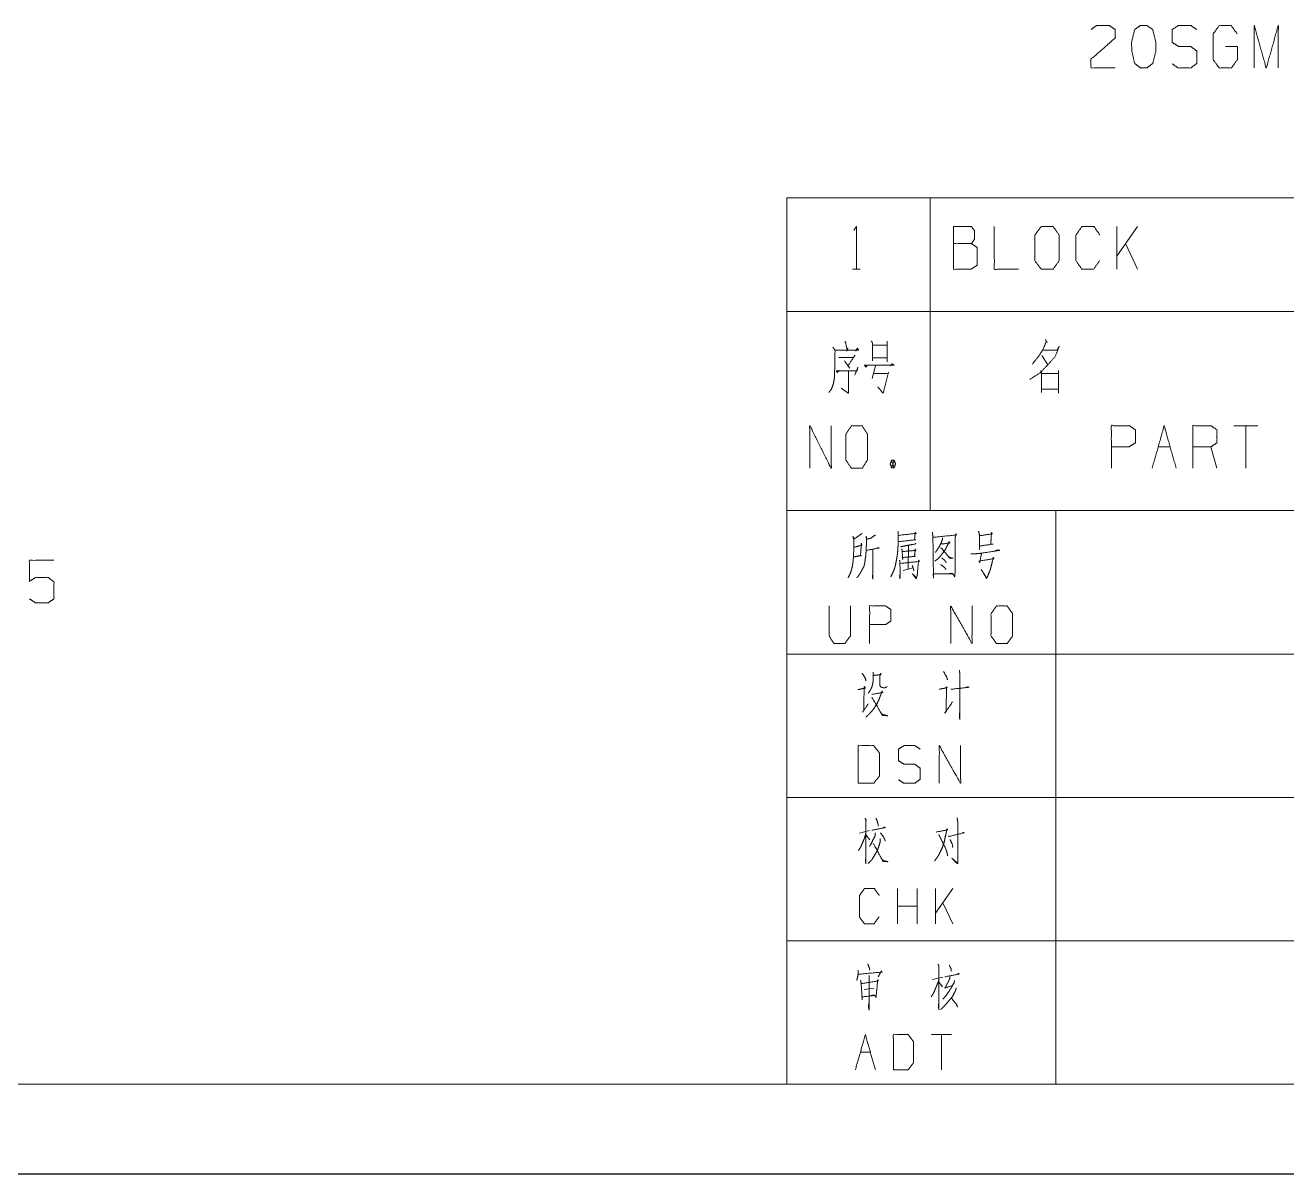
# Model space of a CAD drawing. Header units: millimetres. Extents: x 2210 to 79821, y -19430 to 2344.
# Drawn here: x 10201.9 to 10272.3, y 1492.8 to 1556.9 of the extents above; entities that cross this region are included whole.
import ezdxf

# ---------------------------------------------------------------- set-up
doc = ezdxf.new("R2010")
doc.units = ezdxf.units.MM
doc.layers.add('101', color=7, linetype='Continuous', true_color=0xffffff)

msp = doc.modelspace()

# ---------------------------------------------------------------- linework, layer by layer
msp.add_line((2209.782, 1492.822), (13049.157, 1492.822))
at = {"layer": '101', "color": 72, "linetype": 'Continuous', "lineweight": 18}
for p, q in [((10244.385, 1547.284), (10252.385, 1547.284)), ((10244.385, 1547.284), (10244.385, 1540.934)), ((10252.385, 1547.284), (10252.385, 1540.934)), ((10252.385, 1547.284), (10292.385, 1547.284)), ((10263.956, 1545.672), (10262.79, 1544.022)), ((10262.79, 1543.297), (10262.79, 1545.672)), ((10263.956, 1543.297), (10263.285, 1544.722)), ((10248.054, 1543.297), (10248.478, 1543.297)), ((10244.385, 1540.934), (10244.385, 1529.822)), ((10244.385, 1540.934), (10252.385, 1540.934)), ((10252.385, 1540.934), (10292.385, 1540.934)), ((10252.385, 1540.934), (10252.385, 1529.822)), ((10249.145, 1539.047), (10249.961, 1539.047)), ((10249.976, 1539.272), (10249.976, 1538.122)), ((10249.145, 1538.347), (10249.961, 1538.347)), ((10258.616, 1538.472), (10258.934, 1537.997)), ((10249.333, 1537.897), (10249.145, 1537.197)), ((10249.192, 1537.472), (10249.976, 1537.472)), ((10270.663, 1534.559), (10269.32, 1534.559)), ((10269.992, 1534.559), (10269.992, 1532.184)), ((10265.103, 1533.384), (10265.775, 1533.384)), ((10268.387, 1532.184), (10268.051, 1533.384)), ((10250.23, 1532.634), (10250.372, 1532.209)), ((10244.385, 1529.822), (10252.385, 1529.822)), ((10252.385, 1529.822), (10292.385, 1529.822)), ((10251.177, 1527.869), (10251.161, 1526.567)), ((10250.88, 1526.478), (10251.427, 1526.633)), ((10249.001, 1511.972), (10248.445, 1511.827)), ((10248.811, 1511.723), (10249.016, 1511.454)), ((10250.552, 1506.766), (10250.552, 1508.732)), ((10251.664, 1506.766), (10251.664, 1508.732)), ((10253.64, 1508.732), (10252.674, 1507.366)), ((10252.674, 1506.766), (10252.674, 1508.732)), ((10251.664, 1507.759), (10250.552, 1507.759)), ((10253.64, 1506.766), (10253.083, 1507.946)), ((10253.08, 1503.786), (10252.509, 1503.662)), ((10248.705, 1503.103), (10249.232, 1503.186)), ((10252.875, 1503.496), (10253.065, 1503.248)), ((10253.563, 1500.588), (10252.451, 1500.588)), ((10253.007, 1500.588), (10253.007, 1498.621)), ((10248.486, 1499.615), (10249.042, 1499.615))]:
    msp.add_line(p, q, dxfattribs=at)
at = {"layer": '101', "color": 133, "linetype": 'Continuous', "lineweight": 18}
for p, q in [((10244.385, 1529.822), (10424.385, 1529.822)), ((10244.385, 1529.822), (10244.385, 1497.822)), ((10259.385, 1529.822), (10259.385, 1497.822)), ((10244.385, 1521.822), (10424.385, 1521.822)), ((10244.385, 1513.822), (10294.385, 1513.822)), ((10244.385, 1505.822), (10294.385, 1505.822)), ((10034.385, 1497.822), (10424.385, 1497.822)), ((10244.385, 1497.822), (10424.385, 1497.822)), ((10009.385, 1492.822), (10429.385, 1492.822))]:
    msp.add_line(p, q, dxfattribs=at)
at = {"layer": '101', "color": 72, "linetype": 'Continuous', "lineweight": 18}
for points, knots in [([(10261.358, 1556.671), (10261.676, 1556.896), (10262.365, 1556.896), (10262.701, 1556.671), (10262.701, 1556.196), (10261.34, 1554.996), (10261.358, 1554.521), (10262.701, 1554.521)], [0, 0, 0.069694, 0.192979, 0.265274, 0.350227, 0.67474, 0.759752, 1, 1]), ([(10264.465, 1554.521), (10264.801, 1554.771), (10264.977, 1555.471), (10264.977, 1555.946), (10264.801, 1556.671), (10264.465, 1556.896), (10264.129, 1556.896), (10263.793, 1556.671), (10263.617, 1555.946), (10263.634, 1555.471), (10263.793, 1554.771), (10264.129, 1554.521), (10264.465, 1554.521)], [0, 0, 0.067527, 0.183972, 0.260585, 0.380944, 0.446143, 0.500306, 0.565506, 0.685865, 0.76253, 0.87831, 0.945837, 1, 1]), ([(10265.893, 1554.746), (10266.229, 1554.521), (10266.918, 1554.521), (10267.254, 1554.771), (10267.254, 1555.471), (10266.918, 1555.721), (10266.246, 1555.721), (10265.893, 1555.946), (10265.893, 1556.671), (10266.246, 1556.896), (10266.918, 1556.896), (10267.254, 1556.671)], [0, 0, 0.068034, 0.184053, 0.254519, 0.372335, 0.442801, 0.555845, 0.62637, 0.748394, 0.818919, 0.931963, 1, 1]), ([(10268.859, 1555.721), (10269.53, 1555.721), (10269.53, 1554.996), (10269.195, 1554.521), (10268.505, 1554.521), (10268.169, 1554.996), (10268.169, 1556.421), (10268.523, 1556.896), (10269.177, 1556.896), (10269.513, 1556.421)], [0, 0, 0.103295, 0.214795, 0.30426, 0.410276, 0.499741, 0.718896, 0.809957, 0.910534, 1, 1]), ([(10270.464, 1554.521), (10270.464, 1556.896), (10271.135, 1554.521), (10271.807, 1556.896), (10271.807, 1554.521)], [0, 0, 0.245192, 0.5, 0.754808, 1, 1]), ([(10248.124, 1545.472), (10248.266, 1545.672), (10248.266, 1543.297)], [0, 0, 0.093491, 1, 1]), ([(10253.684, 1544.722), (10253.684, 1545.672), (10254.691, 1545.672), (10254.85, 1545.447), (10254.85, 1544.972), (10254.691, 1544.722), (10253.684, 1544.722), (10253.684, 1543.297), (10254.674, 1543.297), (10255.009, 1543.522), (10255.009, 1544.497), (10254.691, 1544.722)], [0, 0, 0.115917, 0.238846, 0.272468, 0.330427, 0.366584, 0.489512, 0.663388, 0.78416, 0.833484, 0.952452, 1, 1]), ([(10255.96, 1545.672), (10255.96, 1543.297), (10257.304, 1543.297)], [0, 0, 0.638733, 1, 1]), ([(10258.573, 1543.297), (10259.244, 1543.297), (10259.58, 1543.772), (10259.58, 1545.197), (10259.244, 1545.672), (10258.573, 1545.672), (10258.219, 1545.197), (10258.219, 1543.772), (10258.573, 1543.297)], [0, 0, 0.102684, 0.191619, 0.409477, 0.498411, 0.601095, 0.691619, 0.909477, 1, 1]), ([(10261.839, 1543.772), (10261.503, 1543.297), (10260.849, 1543.297), (10260.513, 1543.772), (10260.513, 1545.197), (10260.849, 1545.672), (10261.521, 1545.672), (10261.856, 1545.197)], [0, 0, 0.11457, 0.243368, 0.357935, 0.638584, 0.753151, 0.88543, 1, 1]), ([(10246.948, 1538.947), (10247.073, 1538.772), (10247.042, 1537.272), (10246.979, 1536.897), (10246.869, 1536.597), (10246.728, 1536.422)], [0, 0, 0.081566, 0.649824, 0.793832, 0.914832, 1, 1]), ([(10247.638, 1539.272), (10247.748, 1538.822), (10247.779, 1538.897), (10247.732, 1538.722)], [0, 0, 0.638265, 0.750293, 1, 1]), ([(10249.082, 1539.297), (10249.16, 1539.197), (10249.16, 1538.172)], [0, 0, 0.110318, 1, 1]), ([(10258.704, 1538.772), (10259.464, 1538.772), (10259.588, 1538.997), (10259.358, 1538.422), (10258.934, 1537.947), (10258.528, 1537.522), (10257.944, 1537.147)], [0, 0, 0.213824, 0.286066, 0.460275, 0.639447, 0.80491, 1, 1]), ([(10258.81, 1539.372), (10258.916, 1539.197), (10258.863, 1539.272), (10258.669, 1538.797), (10258.439, 1538.447), (10258.086, 1537.997)], [0, 0, 0.113643, 0.164652, 0.449685, 0.682203, 1, 1]), ([(10247.089, 1538.772), (10248.391, 1538.772), (10248.313, 1538.897), (10248.234, 1538.722)], [0, 0, 0.79327, 0.883171, 1, 1]), ([(10247.277, 1538.372), (10248.093, 1538.372), (10248.187, 1538.497), (10247.795, 1537.897), (10247.889, 1537.772), (10247.607, 1538.172)], [0, 0, 0.349352, 0.41636, 0.723317, 0.790325, 1, 1]), ([(10247.293, 1537.647), (10247.199, 1537.522), (10247.152, 1537.622), (10248.297, 1537.622), (10248.344, 1537.822), (10248.172, 1537.372)], [0, 0, 0.074524, 0.127161, 0.67261, 0.770465, 1, 1]), ([(10247.826, 1537.647), (10247.826, 1536.372), (10247.419, 1536.647)], [0, 0, 0.721581, 1, 1]), ([(10248.847, 1537.897), (10248.8, 1537.822), (10248.705, 1537.947), (10250.353, 1537.947), (10250.259, 1538.022), (10250.149, 1537.897)], [0, 0, 0.040633, 0.112439, 0.86841, 0.923643, 1, 1]), ([(10250.055, 1537.547), (10249.757, 1536.372), (10249.458, 1536.722)], [0, 0, 0.725031, 1, 1]), ([(10258.545, 1537.622), (10258.598, 1537.547), (10258.598, 1536.422), (10258.598, 1536.597), (10259.535, 1536.597), (10259.535, 1536.372), (10259.535, 1537.647), (10259.535, 1537.472), (10258.634, 1537.472)], [0, 0, 0.018725, 0.248079, 0.283757, 0.474741, 0.520613, 0.780549, 0.816226, 1, 1]), ([(10245.664, 1532.184), (10245.664, 1534.559), (10246.857, 1532.184), (10246.857, 1534.559)], [0, 0, 0.320621, 0.679379, 1, 1]), ([(10247.987, 1532.184), (10248.583, 1532.184), (10248.881, 1532.659), (10248.881, 1534.084), (10248.583, 1534.559), (10247.987, 1534.559), (10247.673, 1534.084), (10247.673, 1532.659), (10247.987, 1532.184)], [0, 0, 0.094594, 0.183574, 0.409674, 0.498654, 0.593248, 0.683574, 0.909674, 1, 1]), ([(10262.491, 1532.184), (10262.491, 1534.559), (10263.498, 1534.559), (10263.834, 1534.334), (10263.834, 1533.609), (10263.48, 1533.384), (10262.491, 1533.384)], [0, 0, 0.401146, 0.571314, 0.639588, 0.762043, 0.832817, 1, 1]), ([(10267.044, 1532.184), (10267.044, 1534.559), (10268.051, 1534.559), (10268.387, 1534.334), (10268.387, 1533.609), (10268.051, 1533.384), (10267.044, 1533.384)], [0, 0, 0.400952, 0.571034, 0.639278, 0.761674, 0.829918, 1, 1]), ([(10250.23, 1532.209), (10250.372, 1532.209), (10250.45, 1532.434), (10250.372, 1532.634), (10250.23, 1532.634), (10250.152, 1532.434), (10250.23, 1532.209), (10250.372, 1532.634)], [0, 0, 0.086283, 0.23189, 0.363169, 0.449452, 0.580731, 0.726338, 1, 1]), ([(10248.586, 1528.554), (10248.524, 1528.51), (10248.102, 1528.223), (10248.071, 1528.399), (10248.118, 1528.223), (10248.118, 1527.649), (10248.102, 1527.295), (10248.086, 1527.052), (10248.055, 1526.81), (10248.008, 1526.589), (10247.946, 1526.368), (10247.868, 1526.213), (10247.805, 1526.081)], [0, 0, 0.024363, 0.186803, 0.243942, 0.302154, 0.485023, 0.597668, 0.675195, 0.753199, 0.825098, 0.898191, 0.953346, 1, 1]), ([(10249.32, 1528.466), (10249.07, 1528.289), (10248.836, 1528.223), (10248.805, 1528.399), (10248.836, 1528.134), (10248.82, 1527.869), (10248.805, 1527.582), (10248.789, 1527.34), (10248.758, 1527.119), (10248.727, 1526.876), (10248.68, 1526.699), (10248.602, 1526.567), (10248.524, 1526.412), (10248.446, 1526.28), (10248.367, 1526.169), (10248.289, 1526.081)], [0, 0, 0.096323, 0.172941, 0.229419, 0.31342, 0.396988, 0.487497, 0.564126, 0.634338, 0.711439, 0.768976, 0.817389, 0.871907, 0.92032, 0.962889, 1, 1]), ([(10250.584, 1528.664), (10250.599, 1528.466), (10250.599, 1528.112), (10250.584, 1527.781), (10250.568, 1527.56), (10250.537, 1527.273), (10250.49, 1527.03), (10250.443, 1526.765), (10250.381, 1526.567), (10250.303, 1526.368), (10250.178, 1526.125)], [0, 0, 0.076501, 0.212087, 0.339339, 0.424292, 0.535104, 0.630036, 0.733301, 0.813244, 0.895184, 1, 1]), ([(10250.63, 1528.443), (10251.598, 1528.554), (10251.551, 1528.598), (10251.505, 1528.201), (10251.583, 1528.201), (10250.615, 1528.09)], [0, 0, 0.39108, 0.416924, 0.577585, 0.60892, 1, 1]), ([(10252.503, 1528.62), (10252.534, 1528.333), (10252.566, 1526.059), (10252.55, 1526.302), (10253.658, 1526.302), (10253.58, 1526.324), (10253.424, 1526.302)], [0, 0, 0.069512, 0.617083, 0.675676, 0.942511, 0.962039, 1, 1]), ([(10252.55, 1528.333), (10253.861, 1528.466), (10253.814, 1528.532), (10253.783, 1528.333), (10253.768, 1526.346), (10253.752, 1526.125), (10253.643, 1526.302)], [0, 0, 0.32813, 0.348326, 0.398409, 0.893176, 0.948286, 1, 1]), ([(10255.078, 1528.686), (10255.141, 1528.421), (10255.141, 1527.649), (10255.141, 1527.847), (10255.89, 1527.958), (10255.765, 1527.958), (10255.796, 1528.51), (10255.812, 1528.598), (10255.843, 1528.532), (10255.734, 1528.51), (10255.141, 1528.421)], [0, 0, 0.076615, 0.294118, 0.350048, 0.563217, 0.598361, 0.753969, 0.779212, 0.799823, 0.831203, 1, 1]), ([(10248.149, 1527.229), (10248.18, 1527.251), (10248.539, 1527.317), (10248.492, 1527.295), (10248.539, 1527.98), (10248.57, 1527.891), (10248.133, 1527.781)], [0, 0, 0.022681, 0.239273, 0.269981, 0.676983, 0.732557, 1, 1]), ([(10248.82, 1527.604), (10249.523, 1527.737), (10249.476, 1527.759), (10249.398, 1527.715)], [0, 0, 0.834819, 0.895271, 1, 1]), ([(10251.583, 1528.002), (10251.536, 1527.958), (10251.146, 1527.891), (10250.927, 1527.847), (10250.724, 1527.803)], [0, 0, 0.07226, 0.516589, 0.766867, 1, 1]), ([(10250.802, 1527.693), (10250.818, 1527.538), (10250.849, 1527.097), (10250.833, 1527.207), (10251.567, 1527.273), (10251.505, 1527.273), (10251.551, 1527.671), (10251.583, 1527.604), (10250.818, 1527.538)], [0, 0, 0.056492, 0.217482, 0.258029, 0.525926, 0.548635, 0.694164, 0.720796, 1, 1]), ([(10252.987, 1527.98), (10253.049, 1527.958), (10253.487, 1528.024), (10253.44, 1528.09), (10253.237, 1527.671), (10253.081, 1527.45), (10252.94, 1527.273), (10252.8, 1527.119), (10252.644, 1527.008)], [0, 0, 0.033928, 0.260451, 0.302015, 0.540804, 0.679359, 0.795007, 0.902031, 1, 1]), ([(10253.065, 1528.311), (10253.065, 1528.201), (10252.925, 1527.869), (10252.753, 1527.604), (10252.675, 1527.494)], [0, 0, 0.119857, 0.510439, 0.853216, 1, 1]), ([(10252.956, 1527.737), (10253.003, 1527.737), (10253.487, 1527.163), (10253.658, 1527.163), (10253.487, 1527.207), (10253.409, 1527.251)], [0, 0, 0.037884, 0.645156, 0.784053, 0.927468, 1, 1]), ([(10202.123, 1524.9), (10202.459, 1524.675), (10203.148, 1524.675), (10203.484, 1524.9), (10203.484, 1525.85), (10203.148, 1526.1), (10202.459, 1526.1), (10202.123, 1525.875), (10202.123, 1527.05), (10203.484, 1527.05)], [0, 0, 0.062227, 0.168345, 0.230571, 0.376816, 0.441264, 0.547382, 0.609609, 0.79049, 1, 1]), ([(10249.179, 1527.649), (10249.179, 1526.015), (10249.164, 1526.125), (10249.179, 1526.302)], [0, 0, 0.849785, 0.907773, 1, 1]), ([(10250.677, 1527.052), (10250.693, 1526.854), (10250.708, 1526.346), (10250.693, 1526.015), (10250.677, 1526.103), (10250.708, 1526.324)], [0, 0, 0.147471, 0.523365, 0.768668, 0.835023, 1, 1]), ([(10250.708, 1526.876), (10251.77, 1526.986), (10251.739, 1527.052), (10251.723, 1526.942), (10251.676, 1526.434), (10251.661, 1526.235), (10251.598, 1526.015), (10251.395, 1526.302), (10251.614, 1526.081)], [0, 0, 0.374083, 0.399749, 0.43883, 0.61759, 0.687459, 0.767887, 0.891105, 1, 1]), ([(10253.034, 1527.185), (10253.206, 1527.03), (10253.284, 1526.92)], [0, 0, 0.630834, 1, 1]), ([(10254.657, 1527.406), (10254.86, 1527.406), (10255.266, 1527.45), (10256.265, 1527.604), (10256.155, 1527.627), (10255.999, 1527.582)], [0, 0, 0.107045, 0.322389, 0.855631, 0.914429, 1, 1]), ([(10255.25, 1527.45), (10255.141, 1526.92), (10255.11, 1527.008), (10255.937, 1527.141), (10255.89, 1527.229), (10255.89, 1527.141), (10255.796, 1526.765), (10255.734, 1526.523), (10255.656, 1526.324), (10255.593, 1526.169), (10255.547, 1526.059), (10255.515, 1526.037), (10255.234, 1526.545), (10255.531, 1526.081)], [0, 0, 0.136367, 0.159976, 0.371153, 0.396349, 0.418608, 0.516111, 0.579315, 0.633124, 0.675136, 0.705359, 0.714999, 0.861275, 1, 1]), ([(10251.38, 1526.765), (10251.442, 1526.589), (10251.473, 1526.456)], [0, 0, 0.579215, 1, 1]), ([(10252.971, 1526.81), (10253.174, 1526.655), (10253.268, 1526.545)], [0, 0, 0.637944, 1, 1]), ([(10246.741, 1524.502), (10246.741, 1522.824), (10247.022, 1522.405), (10247.616, 1522.405), (10247.928, 1522.824), (10247.928, 1524.502)], [0, 0, 0.33715, 0.438599, 0.557782, 0.66285, 1, 1]), ([(10249.004, 1522.405), (10249.004, 1524.502), (10249.894, 1524.502), (10250.191, 1524.303), (10250.191, 1523.663), (10249.878, 1523.464), (10249.004, 1523.464)], [0, 0, 0.401145, 0.571312, 0.639588, 0.762043, 0.832818, 1, 1]), ([(10253.53, 1522.405), (10253.53, 1524.502), (10254.717, 1522.405), (10254.717, 1524.502)], [0, 0, 0.317575, 0.682425, 1, 1]), ([(10256.09, 1522.405), (10256.683, 1522.405), (10256.98, 1522.824), (10256.98, 1524.083), (10256.683, 1524.502), (10256.09, 1524.502), (10255.778, 1524.083), (10255.778, 1522.824), (10256.09, 1522.405)], [0, 0, 0.102684, 0.19162, 0.409478, 0.498414, 0.601098, 0.69162, 0.909478, 1, 1]), ([(10248.583, 1520.761), (10248.771, 1520.452), (10248.802, 1520.32)], [0, 0, 0.726452, 1, 1]), ([(10249.192, 1520.805), (10249.208, 1520.607), (10249.208, 1520.386), (10249.177, 1520.187), (10249.13, 1519.988), (10249.067, 1519.856), (10249.005, 1519.745), (10248.927, 1519.635)], [0, 0, 0.161539, 0.340478, 0.503498, 0.668955, 0.787647, 0.890428, 1, 1]), ([(10249.223, 1520.629), (10249.645, 1520.673), (10249.614, 1520.739), (10249.567, 1520.562), (10249.567, 1520.408), (10249.567, 1520.121), (10249.582, 1520.055), (10249.614, 1519.988), (10249.676, 1519.966), (10249.754, 1519.944), (10249.863, 1519.944), (10249.926, 1519.966), (10249.973, 1520.01)], [0, 0, 0.256861, 0.301243, 0.412007, 0.505689, 0.679669, 0.720918, 0.765306, 0.805452, 0.854617, 0.920845, 0.960991, 1, 1]), ([(10253.125, 1520.849), (10253.312, 1520.518), (10253.343, 1520.386)], [0, 0, 0.736529, 1, 1]), ([(10254.015, 1520.916), (10254.03, 1520.761), (10254.03, 1518.178), (10254.015, 1518.354), (10254.03, 1518.575)], [0, 0, 0.049515, 0.872926, 0.929447, 1, 1]), ([(10248.349, 1519.834), (10248.771, 1519.922), (10248.708, 1520.01), (10248.693, 1519.834), (10248.677, 1518.664), (10248.599, 1518.575), (10248.927, 1519.039)], [0, 0, 0.167422, 0.209474, 0.278414, 0.733408, 0.779231, 1, 1]), ([(10252.891, 1519.856), (10253.328, 1519.944), (10253.297, 1519.988), (10253.265, 1518.619), (10253.203, 1518.531), (10253.624, 1519.149)], [0, 0, 0.163595, 0.183435, 0.685805, 0.725489, 1, 1]), ([(10253.531, 1519.856), (10254.545, 1519.966), (10254.483, 1519.988), (10254.358, 1519.944)], [0, 0, 0.837047, 0.891364, 1, 1]), ([(10249.13, 1519.569), (10249.739, 1519.679), (10249.692, 1519.745), (10249.551, 1519.348), (10249.473, 1519.171), (10249.395, 1519.017), (10249.27, 1518.818), (10249.13, 1518.641), (10248.989, 1518.487), (10248.88, 1518.377), (10248.786, 1518.31)], [0, 0, 0.254941, 0.288363, 0.462053, 0.541623, 0.612966, 0.709673, 0.80267, 0.888733, 0.952733, 1, 1]), ([(10249.114, 1519.37), (10249.145, 1519.37), (10249.723, 1518.399), (10250.02, 1518.377), (10249.723, 1518.443), (10249.645, 1518.531)], [0, 0, 0.016597, 0.617583, 0.775731, 0.937327, 1, 1]), ([(10248.365, 1514.612), (10249.239, 1514.612), (10249.551, 1515.031), (10249.551, 1516.29), (10249.239, 1516.709), (10248.365, 1516.709), (10248.365, 1514.612)], [0, 0, 0.142136, 0.227161, 0.43179, 0.516816, 0.658952, 1, 1]), ([(10250.612, 1514.811), (10250.909, 1514.612), (10251.518, 1514.612), (10251.814, 1514.833), (10251.814, 1515.451), (10251.518, 1515.672), (10250.924, 1515.672), (10250.612, 1515.87), (10250.612, 1516.511), (10250.924, 1516.709), (10251.518, 1516.709), (10251.814, 1516.511)], [0, 0, 0.068036, 0.184055, 0.254519, 0.372335, 0.4428, 0.555844, 0.62637, 0.748394, 0.81892, 0.931964, 1, 1]), ([(10252.891, 1514.612), (10252.891, 1516.709), (10254.077, 1514.612), (10254.077, 1516.709)], [0, 0, 0.317575, 0.682425, 1, 1]), ([(10248.753, 1512.655), (10248.826, 1512.531), (10248.796, 1512.572), (10248.796, 1510.13), (10248.767, 1510.274), (10248.796, 1510.481)], [0, 0, 0.048142, 0.065074, 0.880813, 0.930182, 1, 1]), ([(10249.353, 1512.655), (10249.44, 1512.469), (10249.47, 1512.344), (10249.47, 1512.22)], [0, 0, 0.449924, 0.728677, 1, 1]), ([(10253.888, 1512.676), (10253.918, 1512.448), (10253.918, 1510.875), (10253.932, 1510.357), (10253.918, 1510.15), (10253.903, 1510.109), (10253.581, 1510.44), (10253.903, 1510.15)], [0, 0, 0.066217, 0.519982, 0.669307, 0.729162, 0.741827, 0.875056, 1, 1]), ([(10248.796, 1511.827), (10248.709, 1511.537), (10248.606, 1511.289), (10248.504, 1511.061), (10248.387, 1510.854)], [0, 0, 0.285939, 0.539663, 0.775435, 1, 1]), ([(10249.587, 1511.537), (10249.601, 1511.372), (10249.514, 1511.082), (10249.426, 1510.854), (10249.323, 1510.668), (10249.148, 1510.378), (10249.045, 1510.254), (10248.914, 1510.13)], [0, 0, 0.103476, 0.291956, 0.443856, 0.576191, 0.787107, 0.887318, 1, 1]), ([(10249.323, 1511.848), (10249.309, 1511.682), (10249.162, 1511.392), (10249.06, 1511.185), (10249.001, 1511.102)], [0, 0, 0.201933, 0.596284, 0.876828, 1, 1]), ([(10249.133, 1511.993), (10249.879, 1512.137), (10249.821, 1512.158), (10249.748, 1512.117)], [0, 0, 0.838754, 0.907252, 1, 1]), ([(10249.601, 1511.848), (10249.777, 1511.62), (10249.821, 1511.516), (10249.879, 1511.392)], [0, 0, 0.535199, 0.744449, 1, 1]), ([(10252.718, 1511.889), (10253.362, 1512.013), (10253.318, 1512.075), (10253.274, 1511.827), (10253.215, 1511.579), (10253.157, 1511.309), (10253.04, 1510.978), (10252.908, 1510.709), (10252.893, 1510.668), (10252.776, 1510.481), (10252.63, 1510.274)], [0, 0, 0.244428, 0.272774, 0.366789, 0.461906, 0.564547, 0.695473, 0.807142, 0.823507, 0.905515, 1, 1]), ([(10252.864, 1511.744), (10253.259, 1510.937), (10253.332, 1510.709), (10253.347, 1510.564)], [0, 0, 0.70022, 0.886543, 1, 1]), ([(10253.391, 1511.661), (10253.435, 1511.641), (10254.283, 1511.848), (10254.225, 1511.868), (10254.166, 1511.827)], [0, 0, 0.045965, 0.873307, 0.932104, 1, 1]), ([(10249.192, 1511.247), (10249.236, 1511.206), (10249.748, 1510.254), (10250.026, 1510.233), (10249.762, 1510.295), (10249.689, 1510.378)], [0, 0, 0.033497, 0.633662, 0.788434, 0.938664, 1, 1]), ([(10253.493, 1511.475), (10253.625, 1511.165), (10253.64, 1511.02)], [0, 0, 0.698424, 1, 1]), ([(10249.528, 1507.159), (10249.25, 1506.766), (10248.709, 1506.766), (10248.431, 1507.159), (10248.431, 1508.339), (10248.709, 1508.732), (10249.265, 1508.732), (10249.543, 1508.339)], [0, 0, 0.114569, 0.243366, 0.357935, 0.638584, 0.753153, 0.885431, 1, 1]), ([(10248.896, 1504.531), (10248.983, 1504.324), (10249.013, 1504.179)], [0, 0, 0.60334, 1, 1]), ([(10252.817, 1504.511), (10252.875, 1504.407), (10252.861, 1504.428), (10252.861, 1501.985), (10252.846, 1502.171), (10252.861, 1502.378)], [0, 0, 0.039885, 0.048389, 0.86771, 0.930393, 1, 1]), ([(10253.446, 1504.469), (10253.548, 1504.262), (10253.563, 1504.179), (10253.548, 1504.117)], [0, 0, 0.609647, 0.831592, 1, 1]), ([(10248.369, 1504.179), (10248.369, 1503.993), (10248.31, 1503.703), (10248.281, 1503.6)], [0, 0, 0.316024, 0.817546, 1, 1]), ([(10248.369, 1503.952), (10249.686, 1504.076), (10249.657, 1504.138), (10249.481, 1503.807)], [0, 0, 0.748923, 0.787787, 1, 1]), ([(10248.954, 1503.89), (10248.983, 1503.848), (10248.969, 1501.964), (10248.94, 1502.151), (10248.969, 1502.378)], [0, 0, 0.021551, 0.822258, 0.902418, 1, 1]), ([(10253.49, 1503.827), (10253.475, 1503.703), (10253.226, 1503.206), (10253.197, 1503.186), (10253.651, 1503.331)], [0, 0, 0.104845, 0.570656, 0.600711, 1, 1]), ([(10253.197, 1503.807), (10254.017, 1503.972), (10253.958, 1503.993), (10253.841, 1503.931)], [0, 0, 0.811187, 0.871426, 1, 1]), ([(10248.5, 1503.62), (10248.53, 1503.434), (10248.588, 1502.523), (10248.574, 1502.689), (10249.305, 1502.772), (10249.218, 1502.792), (10249.057, 1502.751)], [0, 0, 0.083431, 0.487204, 0.560752, 0.886551, 0.926463, 1, 1]), ([(10249.305, 1502.772), (10249.364, 1502.668), (10249.452, 1503.662), (10249.481, 1503.579), (10248.559, 1503.434)], [0, 0, 0.055629, 0.522276, 0.563362, 1, 1]), ([(10252.875, 1503.641), (10252.743, 1503.31), (10252.641, 1503.062), (10252.553, 1502.875), (10252.436, 1502.689)], [0, 0, 0.339096, 0.594725, 0.790666, 1, 1]), ([(10253.841, 1503.186), (10253.797, 1503.041), (10253.622, 1502.71), (10253.446, 1502.503), (10253.256, 1502.275), (10253.095, 1502.109), (10252.963, 1501.985)], [0, 0, 0.100504, 0.349351, 0.529547, 0.726521, 0.879827, 1, 1]), ([(10253.739, 1503.6), (10253.724, 1503.496), (10253.548, 1503.186), (10253.534, 1503.165), (10253.402, 1502.958), (10253.256, 1502.751), (10253.095, 1502.565)], [0, 0, 0.084867, 0.374487, 0.395069, 0.594277, 0.800098, 1, 1]), ([(10253.563, 1502.627), (10253.856, 1502.275), (10253.914, 1502.109), (10253.826, 1502.316)], [0, 0, 0.533337, 0.737998, 1, 1]), ([(10248.208, 1498.621), (10248.764, 1500.588), (10249.32, 1498.621)], [0, 0, 0.500001, 1, 1]), ([(10250.329, 1498.621), (10251.149, 1498.621), (10251.442, 1499.015), (10251.442, 1500.195), (10251.149, 1500.588), (10250.329, 1500.588), (10250.329, 1498.621)], [0, 0, 0.142137, 0.227162, 0.431791, 0.516816, 0.658952, 1, 1])]:
    msp.add_open_spline(points, degree=1, knots=knots, dxfattribs=at)
msp.add_open_spline([(10264.767, 1532.184), (10265.439, 1534.559), (10266.11, 1532.184)], degree=1, dxfattribs=at)

doc.saveas('drawing.dxf')
